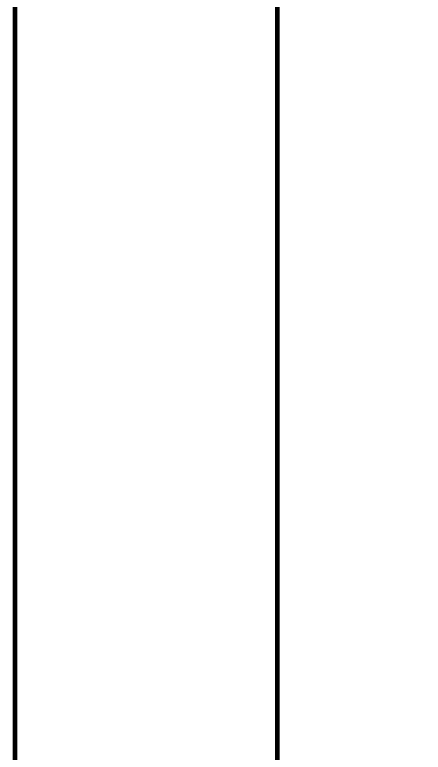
# Model space of a CAD drawing. Header units: inches. Extents: x -827 to 154, y -802 to 207.
# Drawn here: x 39.1 to 51.55, y -109.78 to -87.33 of the extents above; entities that cross this region are included whole.
import ezdxf

# ---------------------------------------------------------------- set-up
doc = ezdxf.new("R2010")
doc.units = ezdxf.units.IN
doc.header["$MEASUREMENT"] = 0
for name, color, linetype, lineweight in [('A-ANNO-DIMS', 211, 'Continuous', 9), ('A-ANNO-DIMS-48', 211, 'Continuous', 9), ('A-WALL', 113, 'Continuous', 18)]:
    doc.layers.add(name, color=color, linetype=linetype, lineweight=lineweight)
doc.styles.add('Arial', font='arial.ttf', dxfattribs={"height": 4.5})
doc.dimstyles.new('Linear_-_3_32__Arial', dxfattribs={"dimscale": 12, "dimtxt": 4.591167, "dimasz": 0.5, "dimexe": 0.375, "dimexo": 0.25, "dimgap": 0.25, "dimtad": 1, "dimdec": 5, "dimrnd": 0.03125, "dimzin": 1, "dimdsep": 46, "dimlunit": 4, "dimtxsty": 'Arial', "dimblk1": 'OBLIQUE', "dimblk2": 'OBLIQUE', "dimsah": 1, "dimcen": 0.09, "dimdle": 0.375, "dimazin": 0, "dimtfac": 1, "dimtdec": 4, "dimtix": 1, "dimtmove": 0, "dimatfit": 3, "dimfxl": 1, "dimtvp": 1, "dimtfill": 1, "dimfrac": 2, "dimtolj": 1, "dimtzin": 0, "dimarcsym": 2})

# ---------------------------------------------------------------- blocks, each defined once
blk = doc.blocks.new('DIMBLOCK3-Level 1')
at = {"layer": 'A-ANNO-DIMS-48'}
for p, q in [((149.165, 128.024), (149.165, -235.976)), ((46.104, 123.524), (153.665, 123.524)), ((149.165, 123.524), (46.104, 123.524)), ((46.104, -231.476), (153.665, -231.476)), ((149.165, -231.476), (46.104, -231.476))]:
    blk.add_line(p, q, dxfattribs=at)
at = {"layer": 'A-ANNO-DIMS-48', "lineweight": 50}
for p, q in [((149.165, 123.524), (146.165, 126.524)), ((149.165, 123.524), (152.165, 120.524)), ((149.165, -231.476), (146.165, -228.476)), ((149.165, -231.476), (152.165, -234.476))]:
    blk.add_line(p, q, dxfattribs=at)
at = {"layer": 'A-ANNO-DIMS-48', "color": 0, "insert": (140.323, -63.724), "char_height": 4.5, "width": 23.39376, "attachment_point": 1, "rotation": 90, "line_spacing_factor": 0.941778, "style": 'Arial', "bg_fill": 3, "box_fill_scale": 1.25, "bg_fill_color": 256, "bg_fill_true_color": 13158600, "bg_fill_transparency": 0}
blk.add_mtext('29\' - 7"', dxfattribs=at)
blk = doc.blocks.new('_Oblique')
at = {"color": 0, "linetype": 'ByBlock', "lineweight": -2}
blk.add_line((-0.5, -0.5), (0.5, 0.5), dxfattribs=at)

msp = doc.modelspace()

# ---------------------------------------------------------------- linework, layer by layer
at = {"layer": 'A-WALL', "lineweight": 60}
for p, q in [((39.104386, -41.226424), (39.104386, -227.476424)), ((47.104386, -235.476424), (47.104386, -41.226424))]:
    msp.add_line(p, q, dxfattribs=at)

# ---------------------------------------------------------------- next in the draw order: dimensions: what is measured, and where the dimension line sits
at = {"layer": 'A-ANNO-DIMS'}
dim = msp.add_linear_dim(base=(149.16527, -231.476424), p1=(43.104386, 123.523576), p2=(43.104386, -231.476424), angle=90, dimstyle='Linear_-_3_32__Arial', override={"dimpost": '<>', "dimfxl": 355}, dxfattribs=at)
dim.commit()
dim.dimension.update_dxf_attribs({"geometry": 'DIMBLOCK3-Level 1', "text_midpoint": (143.867692, -53.976424)})

doc.saveas('drawing.dxf')
